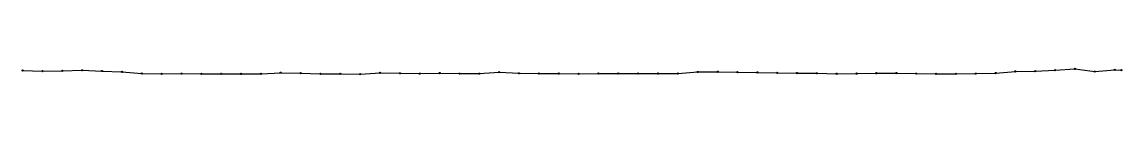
# Model space of a CAD drawing. Header units: metres. Extents: x -8 to 13842, y 3815 to 3895.
import ezdxf

# ---------------------------------------------------------------- set-up
doc = ezdxf.new("R2010")
doc.units = ezdxf.units.M
doc.layers.add('INTERPOLACION_VISUAL', color=8, linetype='Continuous')
doc.layers.add('SRTM_PUNTOS', color=1, linetype='Continuous')

msp = doc.modelspace()

# ---------------------------------------------------------------- linework, layer by layer
at = {"layer": 'INTERPOLACION_VISUAL'}
msp.add_lwpolyline([(0, 3867), (250, 3860), (500, 3863), (750, 3870), (1000, 3861), (1250, 3850), (1500, 3830), (1750, 3826), (2000, 3828), (2250, 3826), (2500, 3827), (2750, 3824), (3000, 3825), (3250, 3840), (3500, 3834), (3750, 3825), (4000, 3826), (4250, 3823), (4500, 3838), (4750, 3832), (5000, 3828), (5250, 3835), (5500, 3828), (5750, 3828), (6000, 3847), (6250, 3832), (6500, 3829), (6750, 3829), (7000, 3826), (7250, 3830), (7500, 3830), (7750, 3830), (8000, 3829), (8250, 3829), (8500, 3849), (8750, 3852), (9000, 3847), (9250, 3844), (9500, 3837), (9750, 3835), (10000, 3832), (10250, 3827), (10500, 3829), (10750, 3833), (11000, 3835), (11250, 3828), (11500, 3826), (11750, 3825), (12000, 3828), (12250, 3835), (12500, 3856), (12750, 3859), (13000, 3872), (13250, 3887), (13500, 3853), (13750, 3876), (13834, 3872)], dxfattribs=at)
at = {"layer": 'SRTM_PUNTOS'}
for centre in [(13000, 3872), (13250, 3887), (13750, 3876), (13834, 3872), (0, 3867), (250, 3860), (500, 3863), (750, 3870), (1000, 3861), (1250, 3850), (1500, 3830), (1750, 3826), (2000, 3828), (2250, 3826), (2500, 3827), (2750, 3824), (3000, 3825), (3250, 3840), (3500, 3834), (3750, 3825), (4000, 3826), (4250, 3823), (4500, 3838), (4750, 3832), (5000, 3828), (5250, 3835), (5500, 3828), (5750, 3828), (6000, 3847), (6250, 3832), (6500, 3829), (6750, 3829), (7000, 3826), (7250, 3830), (7500, 3830), (7750, 3830), (8000, 3829), (8250, 3829), (8500, 3849), (8750, 3852), (9000, 3847), (9250, 3844), (9500, 3837), (9750, 3835), (10000, 3832), (10250, 3827), (10500, 3829), (10750, 3833), (11000, 3835), (11250, 3828), (11500, 3826), (11750, 3825), (12000, 3828), (12250, 3835), (12500, 3856), (12750, 3859), (13500, 3853)]:
    msp.add_circle(centre, 8, dxfattribs=at)

doc.saveas('drawing.dxf')
